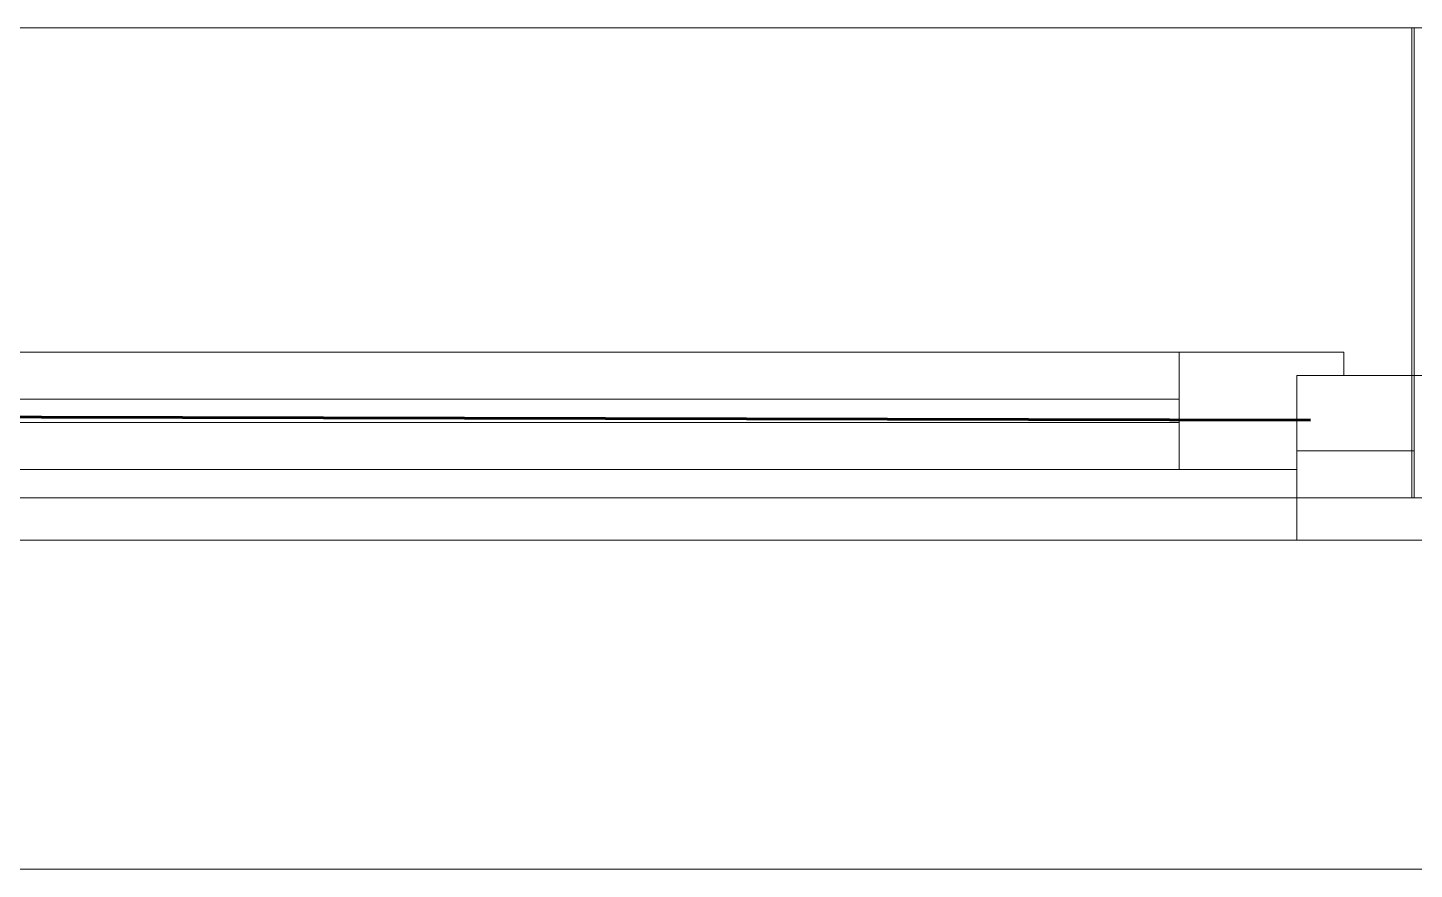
# Model space of a CAD drawing. Header units: millimetres. Extents: x -1113 to 415037, y -3642 to 28069.
# Drawn here: x 35425 to 36015, y -394 to -36 of the extents above; entities that cross this region are included whole.
import ezdxf

# ---------------------------------------------------------------- set-up
doc = ezdxf.new("R2010")
doc.units = ezdxf.units.MM
for name, color, linetype, lineweight in [('0) Стена 3.93м', 3, 'Continuous', 60), ('1) Окна 2.25м-', 6, 'Continuous', 60), ('A-GLAZ', 7, 'Continuous', 9), ('A-GLAZ-1', 7, 'Continuous', 5), ('A-WALL', 7, 'Continuous', 5), ('I-WALL', 7, 'Continuous', 5)]:
    doc.layers.add(name, color=color, linetype=linetype, lineweight=lineweight)
doc.layers.add('A-WALL-1', color=9, linetype='Continuous', lineweight=5, true_color=0x808080)
doc.layers.add('A-WALL-FNSH-1', color=9, linetype='Continuous', lineweight=5, true_color=0x808080)

# ---------------------------------------------------------------- blocks, each defined once
blk = doc.blocks.new('120_Окно_СКБ_2Ст - 120_Окно_СКБ_2Ст 2100х2500 _мал створка справа_-V53-Объем проектирования 1 этажа')
at = {"layer": 'A-GLAZ'}
for p, q in [((-1050, -57), (-980, -57)), ((-980, -57), (-980, -127)), ((150, -87), (-980, -87)), ((-980, -87), (-980, -127)), ((-930, -137), (-930, -87)), ((-980, -127), (-1050, -127)), ((-980, -127), (-1000, -127)), ((-1000, -127), (-1000, -137)), ((-1000, -137), (170, -137)), ((170, -137), (-1000, -137))]:
    blk.add_line(p, q, dxfattribs=at)
at = {"layer": 'A-GLAZ-1'}
for p, q in [((1050, -57), (-1050, -57)), ((-930, -107), (100, -107)), ((100, -117), (-930, -117)), ((-1030, -127), (-1000, -127))]:
    blk.add_line(p, q, dxfattribs=at)
blk = doc.blocks.new('1floor')
at = {"layer": 'A-WALL'}
for p, q in [((35970, 100), (35950, 100)), ((33610, -100), (37990, -100)), ((35970, -258), (33870, -258))]:
    blk.add_line(p, q, dxfattribs=at)
at = {"layer": 'A-WALL-1'}
blk.add_line((35950, 100), (35950, -100), dxfattribs=at)
at = {"layer": 'A-WALL-FNSH-1'}
for p, q in [((35949, 100), (35949, -100)), ((35950, 100), (35949, 100)), ((35949, -100), (35950, -100))]:
    blk.add_line(p, q, dxfattribs=at)
at = {"layer": 'I-WALL'}
for p, q in [((35950, 100), (33891, 100)), ((35950, -80), (35900, -80))]:
    blk.add_line(p, q, dxfattribs=at)
at = {"layer": 'A-GLAZ', "color": 3, "rotation": 180}
blk.add_blockref('120_Окно_СКБ_2Ст - 120_Окно_СКБ_2Ст 2100х2500 _мал створка справа_-V53-Объем проектирования 1 этажа', (34920, -175), dxfattribs=at)

msp = doc.modelspace()

# ---------------------------------------------------------------- linework, layer by layer
at = {"layer": '1) Окна 2.25м-'}
msp.add_lwpolyline([(33870.61, -198.04), (35970.6, -202.97)], dxfattribs=at)

# ---------------------------------------------------------------- block references
at = {"layer": '0) Стена 3.93м'}
msp.add_blockref('1floor', (64.7, -136.06), dxfattribs=at)

doc.saveas('drawing.dxf')
